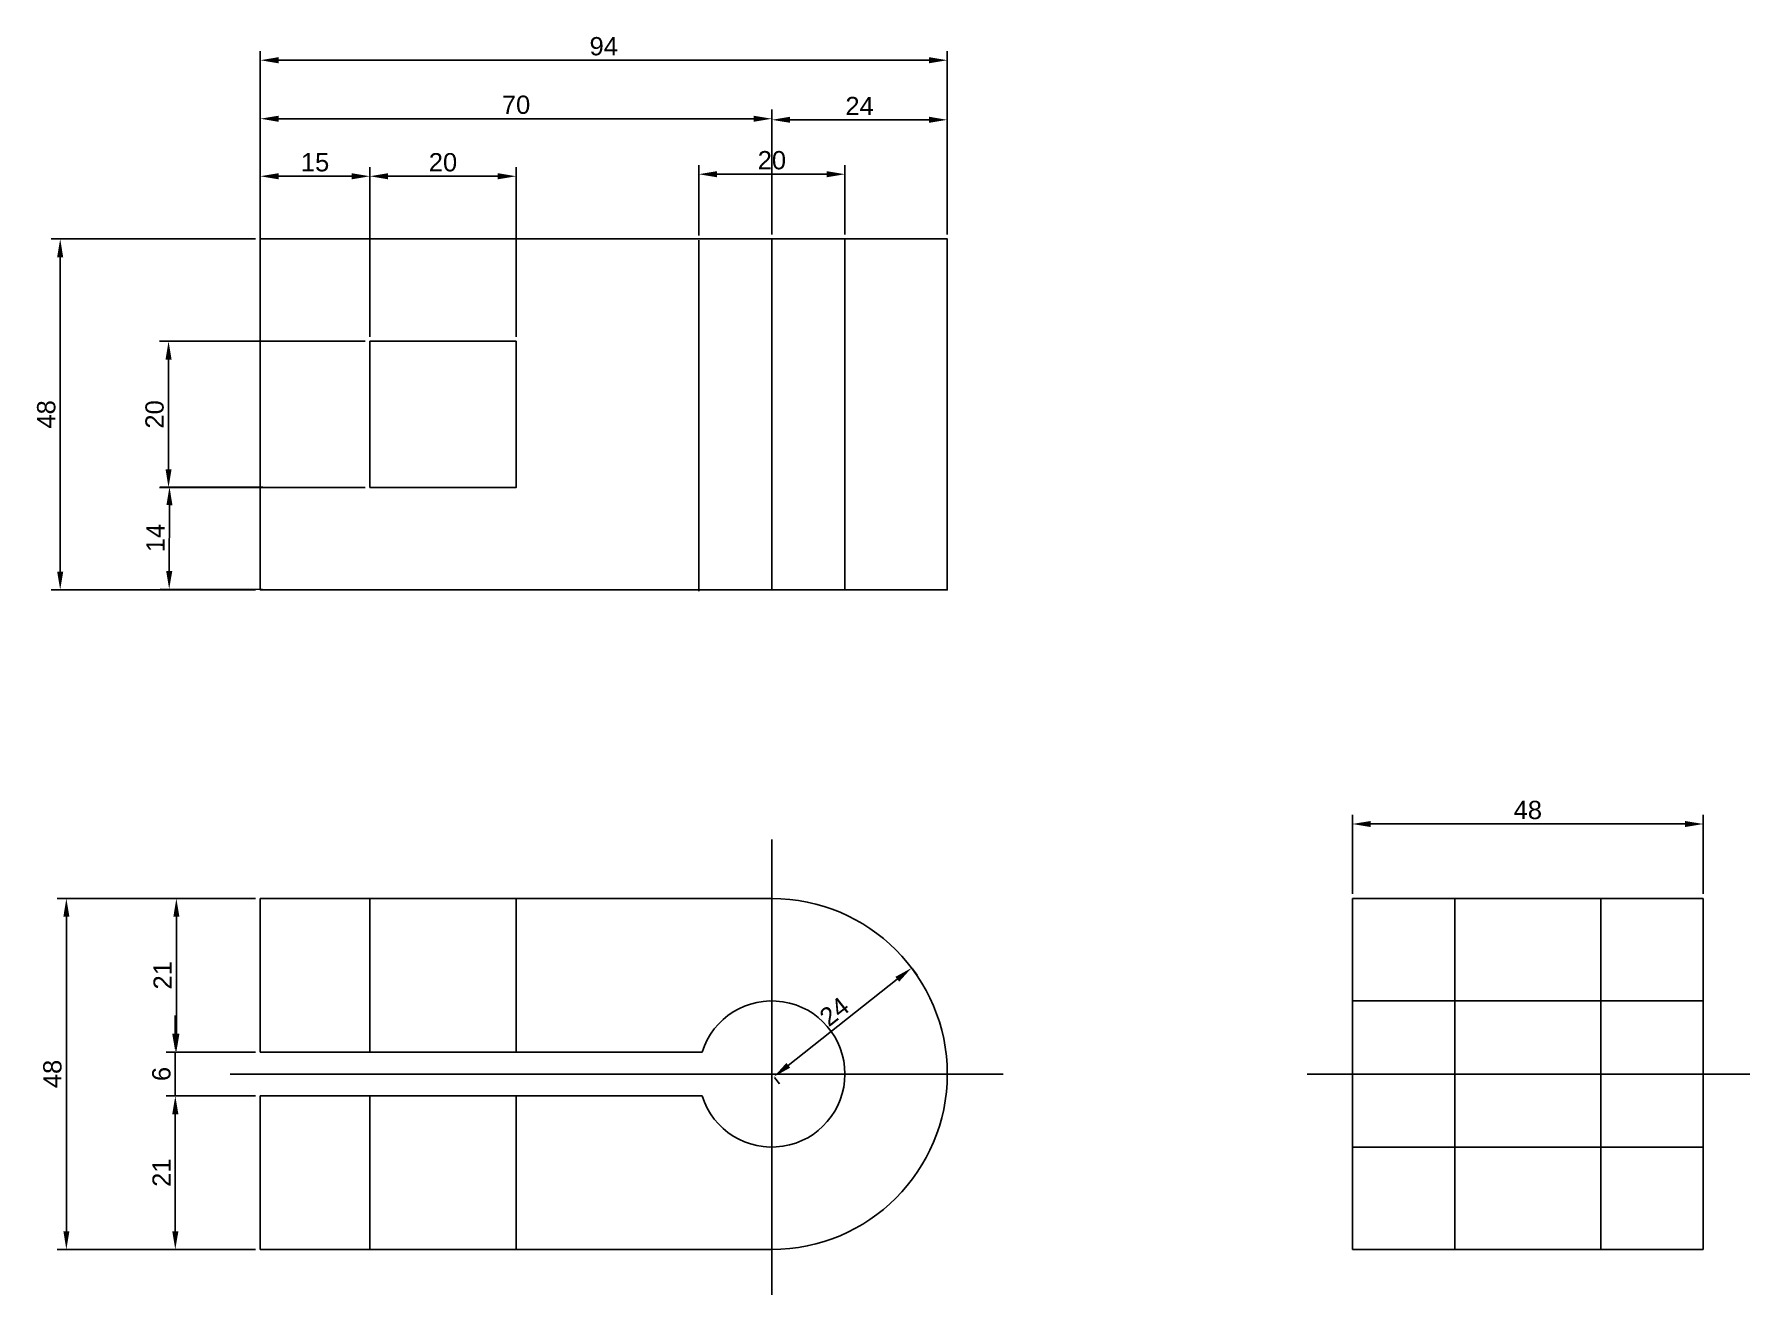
# Model space of a CAD drawing. Header units: millimetres. Extents: x 2488 to 2723, y 1888 to 2061.
import ezdxf

# ---------------------------------------------------------------- set-up
doc = ezdxf.new("R2010")
doc.units = ezdxf.units.MM
doc.styles.get("Standard").update_dxf_attribs({"font": 'arial.ttf'})
doc.dimstyles.new('ISO-25', dxfattribs={"dimtxt": 2.5, "dimasz": 2.5, "dimexe": 1.25, "dimexo": 0.625, "dimtad": 1, "dimtxsty": 'Standard', "dimcen": 2.5, "dimclrd": 3, "dimclre": 3, "dimclrt": 3, "dimadec": 0, "dimazin": 0, "dimtfac": 1, "dimtmove": 0, "dimatfit": 3, "dimfxl": 1, "dimarcsym": 0})

# ---------------------------------------------------------------- blocks, each defined once
blk = doc.blocks.new('*D1')
at = {"color": 3, "lineweight": -2, "transparency": 16777216}
for p, q in [((2533.12, 2018.54), (2504.95, 2018.54)), ((2506.2, 2016.04), (2506.2, 2001.04)), ((2533.12, 1998.54), (2504.95, 1998.54))]:
    blk.add_line(p, q, dxfattribs=at)
at = {"color": 3, "transparency": 16777216}
for points in [[(2505.79, 2016.04), (2506.62, 2016.04), (2506.2, 2018.54)], [(2505.79, 2001.04), (2506.62, 2001.04), (2506.2, 1998.54)]]:
    blk.add_solid(points, dxfattribs=at)
at = {"layer": 'Defpoints', "color": 0, "transparency": 16777216}
for p in [(2533.75, 2018.54), (2506.2, 1998.54), (2533.75, 1998.54)]:
    blk.add_point(p, dxfattribs=at)
at = {"color": 3, "transparency": 16777216, "insert": (2504.3, 2008.54), "char_height": 2.5, "attachment_point": 5, "rotation": 90}
blk.add_mtext('20', dxfattribs=at)
blk = doc.blocks.new('*D2')
at = {"color": 3, "lineweight": -2, "transparency": 16777216}
for p, q in [((2518.12, 2032.54), (2490.13, 2032.54)), ((2491.38, 2030.04), (2491.38, 1987.04)), ((2518.12, 1984.54), (2490.13, 1984.54))]:
    blk.add_line(p, q, dxfattribs=at)
at = {"color": 3, "transparency": 16777216}
for points in [[(2490.96, 2030.04), (2491.79, 2030.04), (2491.38, 2032.54)], [(2490.96, 1987.04), (2491.79, 1987.04), (2491.38, 1984.54)]]:
    blk.add_solid(points, dxfattribs=at)
at = {"layer": 'Defpoints', "color": 0, "transparency": 16777216}
for p in [(2518.75, 2032.54), (2491.38, 1984.54), (2518.75, 1984.54)]:
    blk.add_point(p, dxfattribs=at)
at = {"color": 3, "transparency": 16777216, "insert": (2489.48, 2008.54), "char_height": 2.5, "attachment_point": 5, "rotation": 90}
blk.add_mtext('48', dxfattribs=at)
blk = doc.blocks.new('*D3')
at = {"color": 3, "lineweight": -2, "transparency": 16777216}
for p, q in [((2533.12, 1998.54), (2505.08, 1998.63)), ((2506.32, 1996.12), (2506.3, 1987.12)), ((2533.08, 1984.54), (2505.04, 1984.63))]:
    blk.add_line(p, q, dxfattribs=at)
at = {"color": 3, "transparency": 16777216}
for points in [[(2505.91, 1996.13), (2506.74, 1996.12), (2506.33, 1998.62)], [(2505.88, 1987.13), (2506.71, 1987.12), (2506.29, 1984.62)]]:
    blk.add_solid(points, dxfattribs=at)
at = {"layer": 'Defpoints', "color": 0, "transparency": 16777216}
for p in [(2533.75, 1998.54), (2506.29, 1984.62), (2533.7, 1984.54)]:
    blk.add_point(p, dxfattribs=at)
at = {"color": 3, "transparency": 16777216, "insert": (2504.43, 1991.63), "char_height": 2.5, "attachment_point": 5, "rotation": 89.8143}
blk.add_mtext('14', dxfattribs=at)
blk = doc.blocks.new('*D4')
at = {"color": 3, "lineweight": -2, "transparency": 16777216}
for p, q in [((2533.75, 2019.16), (2533.75, 2042.36)), ((2553.75, 2019.16), (2553.75, 2042.36)), ((2536.25, 2041.11), (2551.25, 2041.11))]:
    blk.add_line(p, q, dxfattribs=at)
at = {"color": 3, "transparency": 16777216}
for points in [[(2536.25, 2041.53), (2536.25, 2040.69), (2533.75, 2041.11)], [(2551.25, 2041.53), (2551.25, 2040.69), (2553.75, 2041.11)]]:
    blk.add_solid(points, dxfattribs=at)
at = {"layer": 'Defpoints', "color": 0, "transparency": 16777216}
for p in [(2553.75, 2041.11), (2533.75, 2018.54), (2553.75, 2018.54)]:
    blk.add_point(p, dxfattribs=at)
at = {"color": 3, "transparency": 16777216, "insert": (2543.75, 2043.01), "char_height": 2.5, "attachment_point": 5}
blk.add_mtext('20', dxfattribs=at)
blk = doc.blocks.new('*D5')
at = {"color": 3, "lineweight": -2, "transparency": 16777216}
for p, q in [((2518.75, 2019.16), (2518.75, 2042.36)), ((2533.75, 2019.16), (2533.75, 2042.36)), ((2531.25, 2041.11), (2521.25, 2041.11))]:
    blk.add_line(p, q, dxfattribs=at)
at = {"color": 3, "transparency": 16777216}
for points in [[(2521.25, 2041.53), (2521.25, 2040.69), (2518.75, 2041.11)], [(2531.25, 2041.53), (2531.25, 2040.69), (2533.75, 2041.11)]]:
    blk.add_solid(points, dxfattribs=at)
at = {"layer": 'Defpoints', "color": 0, "transparency": 16777216}
for p in [(2518.75, 2041.11), (2518.75, 2018.54), (2533.75, 2018.54)]:
    blk.add_point(p, dxfattribs=at)
at = {"color": 3, "transparency": 16777216, "insert": (2526.25, 2043.01), "char_height": 2.5, "attachment_point": 5}
blk.add_mtext('15', dxfattribs=at)
blk = doc.blocks.new('*D6')
at = {"color": 3, "lineweight": -2, "transparency": 16777216}
for p, q in [((2578.75, 2033), (2578.75, 2042.64)), ((2598.75, 2033.16), (2598.75, 2042.64)), ((2581.25, 2041.39), (2596.25, 2041.39))]:
    blk.add_line(p, q, dxfattribs=at)
at = {"color": 3, "transparency": 16777216}
for points in [[(2581.25, 2041.81), (2581.25, 2040.97), (2578.75, 2041.39)], [(2596.25, 2041.81), (2596.25, 2040.97), (2598.75, 2041.39)]]:
    blk.add_solid(points, dxfattribs=at)
at = {"layer": 'Defpoints', "color": 0, "transparency": 16777216}
for p in [(2598.75, 2041.39), (2598.75, 2032.54), (2578.75, 2032.37)]:
    blk.add_point(p, dxfattribs=at)
at = {"color": 3, "transparency": 16777216, "insert": (2588.75, 2043.29), "char_height": 2.5, "attachment_point": 5}
blk.add_mtext('20', dxfattribs=at)
blk = doc.blocks.new('*D7')
at = {"color": 3, "lineweight": -2, "transparency": 16777216}
for p, q in [((2518.75, 2033.16), (2518.75, 2058.23)), ((2610.25, 2056.98), (2521.25, 2056.98)), ((2612.75, 2033.16), (2612.75, 2058.23))]:
    blk.add_line(p, q, dxfattribs=at)
at = {"color": 3, "transparency": 16777216}
for points in [[(2521.25, 2057.4), (2521.25, 2056.56), (2518.75, 2056.98)], [(2610.25, 2057.4), (2610.25, 2056.56), (2612.75, 2056.98)]]:
    blk.add_solid(points, dxfattribs=at)
at = {"layer": 'Defpoints', "color": 0, "transparency": 16777216}
for p in [(2518.75, 2056.98), (2518.75, 2032.54), (2612.75, 2032.54)]:
    blk.add_point(p, dxfattribs=at)
at = {"color": 3, "transparency": 16777216, "insert": (2565.75, 2058.88), "char_height": 2.5, "attachment_point": 5}
blk.add_mtext('94', dxfattribs=at)
blk = doc.blocks.new('*D8')
at = {"color": 3, "lineweight": -2, "transparency": 16777216}
for p, q in [((2518.75, 2033.16), (2518.75, 2050.23)), ((2521.25, 2048.98), (2586.25, 2048.98)), ((2588.75, 2033.16), (2588.75, 2050.23))]:
    blk.add_line(p, q, dxfattribs=at)
at = {"color": 3, "transparency": 16777216}
for points in [[(2521.25, 2049.39), (2521.25, 2048.56), (2518.75, 2048.98)], [(2586.25, 2049.39), (2586.25, 2048.56), (2588.75, 2048.98)]]:
    blk.add_solid(points, dxfattribs=at)
at = {"layer": 'Defpoints', "color": 0, "transparency": 16777216}
for p in [(2588.75, 2048.98), (2518.75, 2032.54), (2588.75, 2032.54)]:
    blk.add_point(p, dxfattribs=at)
at = {"color": 3, "transparency": 16777216, "insert": (2553.75, 2050.88), "char_height": 2.5, "attachment_point": 5}
blk.add_mtext('70', dxfattribs=at)
blk = doc.blocks.new('*D9')
at = {"color": 3, "lineweight": -2, "transparency": 16777216}
for p, q in [((2588.75, 2033.16), (2588.75, 2050.08)), ((2612.75, 2033.16), (2612.75, 2050.08)), ((2591.25, 2048.83), (2610.25, 2048.83))]:
    blk.add_line(p, q, dxfattribs=at)
at = {"color": 3, "transparency": 16777216}
for points in [[(2591.25, 2049.25), (2591.25, 2048.42), (2588.75, 2048.83)], [(2610.25, 2049.25), (2610.25, 2048.42), (2612.75, 2048.83)]]:
    blk.add_solid(points, dxfattribs=at)
at = {"layer": 'Defpoints', "color": 0, "transparency": 16777216}
for p in [(2612.75, 2048.83), (2588.75, 2032.54), (2612.75, 2032.54)]:
    blk.add_point(p, dxfattribs=at)
at = {"color": 3, "transparency": 16777216, "insert": (2600.75, 2050.72), "char_height": 2.5, "attachment_point": 5}
blk.add_mtext('24', dxfattribs=at)
blk = doc.blocks.new('*D10')
at = {"color": 3, "lineweight": -2, "transparency": 16777216}
for p, q in [((2518.12, 1942.33), (2490.97, 1942.33)), ((2492.22, 1939.83), (2492.22, 1896.83)), ((2518.12, 1894.33), (2490.97, 1894.33))]:
    blk.add_line(p, q, dxfattribs=at)
at = {"color": 3, "transparency": 16777216}
for points in [[(2491.81, 1939.83), (2492.64, 1939.83), (2492.22, 1942.33)], [(2491.81, 1896.83), (2492.64, 1896.83), (2492.22, 1894.33)]]:
    blk.add_solid(points, dxfattribs=at)
at = {"layer": 'Defpoints', "color": 0, "transparency": 16777216}
for p in [(2518.75, 1942.33), (2492.22, 1894.33), (2518.75, 1894.33)]:
    blk.add_point(p, dxfattribs=at)
at = {"color": 3, "transparency": 16777216, "insert": (2490.32, 1918.33), "char_height": 2.5, "attachment_point": 5, "rotation": 90}
blk.add_mtext('48', dxfattribs=at)
blk = doc.blocks.new('*D11')
at = {"color": 3, "lineweight": -2, "transparency": 16777216}
for p, q in [((2518.12, 1942.33), (2506.02, 1942.33)), ((2507.27, 1923.83), (2507.27, 1939.83)), ((2518.12, 1921.33), (2506.02, 1921.33))]:
    blk.add_line(p, q, dxfattribs=at)
at = {"color": 3, "transparency": 16777216}
for points in [[(2506.86, 1939.83), (2507.69, 1939.83), (2507.27, 1942.33)], [(2506.86, 1923.83), (2507.69, 1923.83), (2507.27, 1921.33)]]:
    blk.add_solid(points, dxfattribs=at)
at = {"layer": 'Defpoints', "color": 0, "transparency": 16777216}
for p in [(2507.27, 1942.33), (2518.75, 1942.33), (2518.75, 1921.33)]:
    blk.add_point(p, dxfattribs=at)
at = {"color": 3, "transparency": 16777216, "insert": (2505.39, 1931.83), "char_height": 2.5, "attachment_point": 5, "rotation": 90}
blk.add_mtext('21', dxfattribs=at)
blk = doc.blocks.new('*D12')
at = {"color": 3, "lineweight": -2, "transparency": 16777216}
for p, q in [((2518.12, 1915.33), (2505.88, 1915.33)), ((2507.13, 1912.83), (2507.13, 1896.83)), ((2518.12, 1894.33), (2505.88, 1894.33))]:
    blk.add_line(p, q, dxfattribs=at)
at = {"color": 3, "transparency": 16777216}
for points in [[(2506.71, 1912.83), (2507.55, 1912.83), (2507.13, 1915.33)], [(2506.71, 1896.83), (2507.55, 1896.83), (2507.13, 1894.33)]]:
    blk.add_solid(points, dxfattribs=at)
at = {"layer": 'Defpoints', "color": 0, "transparency": 16777216}
for p in [(2518.75, 1915.33), (2507.13, 1894.33), (2518.75, 1894.33)]:
    blk.add_point(p, dxfattribs=at)
at = {"color": 3, "transparency": 16777216, "insert": (2505.25, 1904.83), "char_height": 2.5, "attachment_point": 5, "rotation": 90}
blk.add_mtext('21', dxfattribs=at)
blk = doc.blocks.new('*D13')
at = {"color": 3, "lineweight": -2, "transparency": 16777216}
for p, q in [((2507.13, 1923.83), (2507.13, 1926.33)), ((2518.12, 1921.33), (2505.88, 1921.33)), ((2507.13, 1921.33), (2507.13, 1915.33)), ((2518.12, 1915.33), (2505.88, 1915.33)), ((2507.13, 1912.83), (2507.13, 1910.33))]:
    blk.add_line(p, q, dxfattribs=at)
at = {"color": 3, "transparency": 16777216}
for points in [[(2506.71, 1923.83), (2507.55, 1923.83), (2507.13, 1921.33)], [(2506.71, 1912.83), (2507.55, 1912.83), (2507.13, 1915.33)]]:
    blk.add_solid(points, dxfattribs=at)
at = {"layer": 'Defpoints', "color": 0, "transparency": 16777216}
for p in [(2518.75, 1921.33), (2507.13, 1915.33), (2518.75, 1915.33)]:
    blk.add_point(p, dxfattribs=at)
at = {"color": 3, "transparency": 16777216, "insert": (2505.23, 1918.33), "char_height": 2.5, "attachment_point": 5, "rotation": 90}
blk.add_mtext('6', dxfattribs=at)
blk = doc.blocks.new('*D14')
at = {"color": 3, "lineweight": -2, "transparency": 16777216}
for p, q in [((2607.97, 1932.7), (2608.65, 1931.85)), ((2591, 1919.51), (2605.91, 1931.28)), ((2589.13, 1917.84), (2589.81, 1916.98))]:
    blk.add_line(p, q, dxfattribs=at)
at = {"color": 3, "transparency": 16777216}
for points in [[(2605.65, 1931.61), (2606.17, 1930.96), (2607.87, 1932.83)], [(2590.74, 1919.84), (2591.25, 1919.18), (2589.03, 1917.96)]]:
    blk.add_solid(points, dxfattribs=at)
at = {"layer": 'Defpoints', "color": 0, "transparency": 16777216}
for p in [(2607.59, 1933.2), (2607.87, 1932.83), (2588.75, 1918.33)]:
    blk.add_point(p, dxfattribs=at)
at = {"color": 3, "transparency": 16777216, "insert": (2597.29, 1926.87), "char_height": 2.5, "attachment_point": 5, "rotation": 38.285}
blk.add_mtext('24', dxfattribs=at)
blk = doc.blocks.new('*D15')
at = {"color": 3, "lineweight": -2, "transparency": 16777216}
for p, q in [((2668.18, 1942.95), (2668.18, 1953.77)), ((2716.18, 1942.95), (2716.18, 1953.77)), ((2670.68, 1952.52), (2713.68, 1952.52))]:
    blk.add_line(p, q, dxfattribs=at)
at = {"color": 3, "transparency": 16777216}
for points in [[(2670.68, 1952.93), (2670.68, 1952.1), (2668.18, 1952.52)], [(2713.68, 1952.93), (2713.68, 1952.1), (2716.18, 1952.52)]]:
    blk.add_solid(points, dxfattribs=at)
at = {"layer": 'Defpoints', "color": 0, "transparency": 16777216}
for p in [(2716.18, 1952.52), (2668.18, 1942.33), (2716.18, 1942.33)]:
    blk.add_point(p, dxfattribs=at)
at = {"color": 3, "transparency": 16777216, "insert": (2692.18, 1954.42), "char_height": 2.5, "attachment_point": 5}
blk.add_mtext('48', dxfattribs=at)

msp = doc.modelspace()

# ---------------------------------------------------------------- linework, layer by layer
for p, q in [((2588.747, 2032.536), (2588.747, 1984.536)), ((2588.747, 2032.536), (2588.747, 1984.536)), ((2598.747, 2032.536), (2598.747, 1984.536)), ((2578.748, 2032.37), (2578.748, 1984.37)), ((2588.747, 1918.326), (2588.747, 1950.395)), ((2588.747, 1950.395), (2588.747, 1888.144)), ((2518.747, 1942.326), (2588.747, 1942.326)), ((2518.747, 1921.326), (2518.747, 1942.326)), ((2518.747, 1921.326), (2518.747, 1942.326)), ((2533.747, 1921.326), (2533.747, 1942.326)), ((2553.747, 1921.326), (2553.747, 1942.326)), ((2668.178, 1942.326), (2716.178, 1942.326)), ((2668.178, 1894.326), (2668.178, 1942.326)), ((2682.178, 1894.326), (2682.178, 1942.326)), ((2702.178, 1894.326), (2702.178, 1942.326)), ((2716.178, 1942.326), (2716.178, 1894.326)), ((2716.178, 1894.326), (2716.178, 1942.326)), ((2668.178, 1928.326), (2716.178, 1928.326)), ((2518.747, 1921.326), (2579.208, 1921.326)), ((2612.747, 1918.326), (2514.647, 1918.326)), ((2514.647, 1918.326), (2620.381, 1918.326)), ((2668.178, 1918.326), (2661.979, 1918.326)), ((2668.178, 1918.326), (2716.178, 1918.326)), ((2716.178, 1918.326), (2722.537, 1918.326)), ((2518.747, 1894.326), (2518.747, 1915.326)), ((2518.747, 1915.326), (2579.208, 1915.326)), ((2518.747, 1894.326), (2518.747, 1915.326)), ((2533.747, 1894.326), (2533.747, 1915.326)), ((2533.747, 1894.326), (2533.747, 1915.326)), ((2553.747, 1894.326), (2553.747, 1915.326)), ((2668.178, 1908.326), (2716.178, 1908.326)), ((2588.747, 1894.326), (2518.747, 1894.326)), ((2716.178, 1894.326), (2668.178, 1894.326)), ((2668.178, 1894.326), (2716.178, 1894.326)), ((2668.178, 1894.326), (2716.178, 1894.326))]:
    msp.add_line(p, q)
for points in [[(2518.747, 2032.536), (2612.747, 2032.536), (2612.747, 1984.536), (2518.747, 1984.536)], [(2533.747, 1998.536), (2553.747, 1998.536), (2553.747, 2018.536), (2533.747, 2018.536)]]:
    msp.add_lwpolyline(points, close=True)
for radius, start, end in [(24, 270, 90), (10, 197.4576, 162.5424)]:
    msp.add_arc((2588.747, 1918.326), radius, start, end)

# ---------------------------------------------------------------- dimensions: what is measured, and where the dimension line sits
at = {"color": 114, "true_color": 0x139b48}
for base, p1, p2, picture, middle in [((2518.747, 2056.982), (2612.747, 2032.536), (2518.747, 2032.536), '*D7', (2565.747, 2058.883)), ((2588.747, 2048.975), (2518.747, 2032.536), (2588.747, 2032.536), '*D8', (2553.747, 2050.877)), ((2612.747, 2048.835), (2588.747, 2032.536), (2612.747, 2032.536), '*D9', (2600.747, 2050.715)), ((2518.747, 2041.11), (2533.747, 2018.536), (2518.747, 2018.536), '*D5', (2526.247, 2043.011)), ((2553.747, 2041.11), (2533.747, 2018.536), (2553.747, 2018.536), '*D4', (2543.747, 2043.011)), ((2598.747, 2041.391), (2578.748, 2032.37), (2598.747, 2032.536), '*D6', (2588.748, 2043.292)), ((2716.178, 1952.516), (2668.178, 1942.326), (2716.178, 1942.326), '*D15', (2692.178, 1954.417))]:
    dim = msp.add_linear_dim(base=base, p1=p1, p2=p2, dimstyle='ISO-25', dxfattribs=at)
    dim.commit()
    dim.dimension.update_dxf_attribs({"geometry": picture, "text_midpoint": middle})
for base, p1, p2, picture, middle in [((2491.378, 1984.536), (2518.747, 2032.536), (2518.747, 1984.536), '*D2', (2489.476, 2008.536)), ((2506.202, 1998.536), (2533.747, 2018.536), (2533.747, 1998.536), '*D1', (2504.301, 2008.536)), ((2492.223, 1894.326), (2518.747, 1942.326), (2518.747, 1894.326), '*D10', (2490.322, 1918.326)), ((2507.274, 1942.326), (2518.747, 1921.326), (2518.747, 1942.326), '*D11', (2505.393, 1931.826)), ((2507.132, 1915.326), (2518.747, 1921.326), (2518.747, 1915.326), '*D13', (2505.23, 1918.326)), ((2507.132, 1894.326), (2518.747, 1915.326), (2518.747, 1894.326), '*D12', (2505.251, 1904.826))]:
    dim = msp.add_linear_dim(base=base, p1=p1, p2=p2, angle=90, dimstyle='ISO-25', dxfattribs=at)
    dim.commit()
    dim.dimension.update_dxf_attribs({"geometry": picture, "text_midpoint": middle})
for p1, p2, distance, picture, middle in [((2533.747, 1998.536), (2533.702, 1984.536), -27.414, '*D3', (2504.43, 1991.631)), ((2588.747, 1918.326), (2607.586, 1933.196), -0.462, '*D14', (2597.288, 1926.874))]:
    dim = msp.add_aligned_dim(p1=p1, p2=p2, distance=distance, dimstyle='ISO-25', dxfattribs=at)
    dim.commit()
    dim.dimension.update_dxf_attribs({"geometry": picture, "text_midpoint": middle})

doc.saveas('drawing.dxf')
